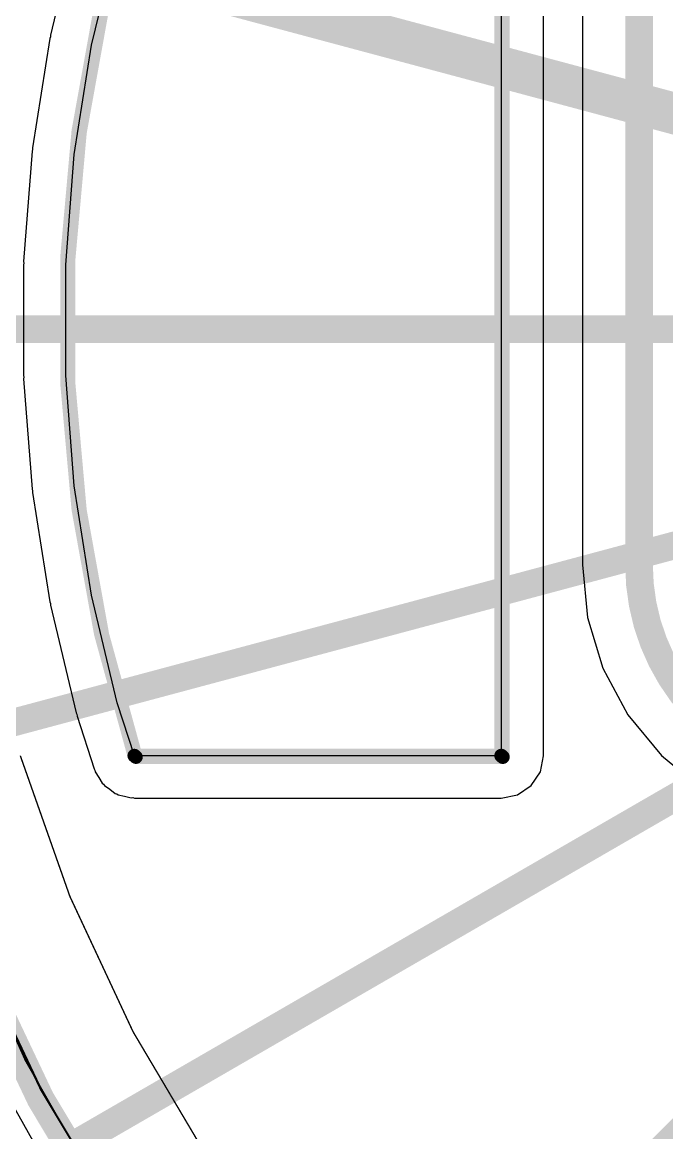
# Model space of a CAD drawing. Header units: inches. Extents: x -7 to 348, y -14 to 159.
# Drawn here: x 22.41 to 28.33, y 12.09 to 22.29 of the extents above; entities that cross this region are included whole.
import ezdxf

# ---------------------------------------------------------------- set-up
doc = ezdxf.new("R2010")
doc.units = ezdxf.units.IN
for name, color, linetype in [('Board Outline', 216, 'Continuous'), ('Bottom Layer', 5, 'Continuous'), ('Dimension', 6, 'Continuous'), ('Fabrication', 76, 'Continuous'), ('Mechanical 4', 56, 'Continuous'), ('Multi-Layer', 9, 'Continuous'), ('Top Layer', 1, 'Continuous'), ('Top Overlay', 2, 'Continuous')]:
    doc.layers.add(name, color=color, linetype=linetype)

msp = doc.modelspace()

# ---------------------------------------------------------------- linework, layer by layer
at = {"layer": 'Board Outline'}
for points in [[(23.442, 15.55, 0.127, 0.127, -0.157671), (23.442, 23.55, 0.127, 0.127, 0)], [(23.442, 15.55, 0.127, 0.127, -0.157671), (23.442, 23.55, 0.127, 0.127, 0)], [(23.442, 15.55, 0.127, 0.127, -0.157671), (23.442, 23.55, 0.127, 0.127, 0)], [(23.442, 15.55, 0.127, 0.127, -0.157671), (23.442, 23.55, 0.127, 0.127, 0)], [(23.455, 15.538, 0.127, 0.127, -0.157671), (23.455, 23.538, 0.127, 0.127, 0)], [(23.455, 15.538, 0.127, 0.127, -0.157671), (23.455, 23.538, 0.127, 0.127, 0)], [(23.455, 15.538, 0.127, 0.127, -0.157671), (23.455, 23.538, 0.127, 0.127, 0)], [(23.455, 15.538, 0.127, 0.127, -0.157671), (23.455, 23.538, 0.127, 0.127, 0)], [(26.811, 15.55, 0.127, 0.127, 0), (26.811, 23.55, 0.127, 0.127, 0)], [(26.811, 15.55, 0.127, 0.127, 0), (26.811, 23.55, 0.127, 0.127, 0)], [(26.811, 15.55, 0.127, 0.127, 0), (26.811, 23.55, 0.127, 0.127, 0)], [(26.811, 15.55, 0.127, 0.127, 0), (26.811, 23.55, 0.127, 0.127, 0)], [(26.825, 15.538, 0.127, 0.127, 0), (26.825, 23.538, 0.127, 0.127, 0)], [(26.825, 15.538, 0.127, 0.127, 0), (26.825, 23.538, 0.127, 0.127, 0)], [(26.825, 15.538, 0.127, 0.127, 0), (26.825, 23.538, 0.127, 0.127, 0)], [(26.825, 15.538, 0.127, 0.127, 0), (26.825, 23.538, 0.127, 0.127, 0)], [(23.442, 15.55, 0.127, 0.127, 0), (26.811, 15.55, 0.127, 0.127, 0)], [(23.442, 15.55, 0.127, 0.127, 0), (26.811, 15.55, 0.127, 0.127, 0)], [(23.442, 15.55, 0.127, 0.127, 0), (26.811, 15.55, 0.127, 0.127, 0)], [(23.442, 15.55, 0.127, 0.127, 0), (26.811, 15.55, 0.127, 0.127, 0)], [(23.455, 15.538, 0.127, 0.127, 0), (26.825, 15.538, 0.127, 0.127, 0)], [(23.455, 15.538, 0.127, 0.127, 0), (26.825, 15.538, 0.127, 0.127, 0)], [(23.455, 15.538, 0.127, 0.127, 0), (26.825, 15.538, 0.127, 0.127, 0)], [(23.455, 15.538, 0.127, 0.127, 0), (26.825, 15.538, 0.127, 0.127, 0)]]:
    msp.add_lwpolyline(points, format="xyseb", dxfattribs=at)
for points in [[(23.41, 15.55, 0.0635, 0.0635, 1), (23.473, 15.55, 0.0635, 0.0635, 1)], [(23.41, 15.55, 0.0635, 0.0635, 1), (23.473, 15.55, 0.0635, 0.0635, 1)], [(23.41, 15.55, 0.0635, 0.0635, 1), (23.473, 15.55, 0.0635, 0.0635, 1)], [(23.41, 15.55, 0.0635, 0.0635, 1), (23.473, 15.55, 0.0635, 0.0635, 1)], [(23.41, 15.55, 0.0635, 0.0635, 1), (23.473, 15.55, 0.0635, 0.0635, 1)], [(23.41, 15.55, 0.0635, 0.0635, 1), (23.473, 15.55, 0.0635, 0.0635, 1)], [(23.41, 15.55, 0.0635, 0.0635, 1), (23.473, 15.55, 0.0635, 0.0635, 1)], [(23.41, 15.55, 0.0635, 0.0635, 1), (23.473, 15.55, 0.0635, 0.0635, 1)], [(26.779, 15.55, 0.0635, 0.0635, 1), (26.843, 15.55, 0.0635, 0.0635, 1)], [(26.779, 15.55, 0.0635, 0.0635, 1), (26.843, 15.55, 0.0635, 0.0635, 1)], [(26.779, 15.55, 0.0635, 0.0635, 1), (26.843, 15.55, 0.0635, 0.0635, 1)], [(26.779, 15.55, 0.0635, 0.0635, 1), (26.843, 15.55, 0.0635, 0.0635, 1)], [(26.779, 15.55, 0.0635, 0.0635, 1), (26.843, 15.55, 0.0635, 0.0635, 1)], [(26.779, 15.55, 0.0635, 0.0635, 1), (26.843, 15.55, 0.0635, 0.0635, 1)], [(26.779, 15.55, 0.0635, 0.0635, 1), (26.843, 15.55, 0.0635, 0.0635, 1)], [(26.779, 15.55, 0.0635, 0.0635, 1), (26.843, 15.55, 0.0635, 0.0635, 1)], [(23.424, 15.538, 0.0635, 0.0635, 1), (23.487, 15.538, 0.0635, 0.0635, 1)], [(23.424, 15.538, 0.0635, 0.0635, 1), (23.487, 15.538, 0.0635, 0.0635, 1)], [(23.424, 15.538, 0.0635, 0.0635, 1), (23.487, 15.538, 0.0635, 0.0635, 1)], [(23.424, 15.538, 0.0635, 0.0635, 1), (23.487, 15.538, 0.0635, 0.0635, 1)], [(23.424, 15.538, 0.0635, 0.0635, 1), (23.487, 15.538, 0.0635, 0.0635, 1)], [(23.424, 15.538, 0.0635, 0.0635, 1), (23.487, 15.538, 0.0635, 0.0635, 1)], [(23.424, 15.538, 0.0635, 0.0635, 1), (23.487, 15.538, 0.0635, 0.0635, 1)], [(23.424, 15.538, 0.0635, 0.0635, 1), (23.487, 15.538, 0.0635, 0.0635, 1)], [(26.793, 15.538, 0.0635, 0.0635, 1), (26.857, 15.538, 0.0635, 0.0635, 1)], [(26.793, 15.538, 0.0635, 0.0635, 1), (26.857, 15.538, 0.0635, 0.0635, 1)], [(26.793, 15.538, 0.0635, 0.0635, 1), (26.857, 15.538, 0.0635, 0.0635, 1)], [(26.793, 15.538, 0.0635, 0.0635, 1), (26.857, 15.538, 0.0635, 0.0635, 1)], [(26.793, 15.538, 0.0635, 0.0635, 1), (26.857, 15.538, 0.0635, 0.0635, 1)], [(26.793, 15.538, 0.0635, 0.0635, 1), (26.857, 15.538, 0.0635, 0.0635, 1)], [(26.793, 15.538, 0.0635, 0.0635, 1), (26.857, 15.538, 0.0635, 0.0635, 1)], [(26.793, 15.538, 0.0635, 0.0635, 1), (26.857, 15.538, 0.0635, 0.0635, 1)]]:
    msp.add_lwpolyline(points, format="xyseb", close=True, dxfattribs=at)
at = {"layer": 'Bottom Layer'}
for p, q in [((27.199, 15.55), (27.199, 23.55)), ((22.907, 23.156), (22.671, 22.167)), ((22.665, 22.137), (22.507, 21.133)), ((22.67, 22.152), (22.665, 22.137)), ((22.671, 22.167), (22.67, 22.152)), ((22.507, 21.118), (22.503, 21.103)), ((22.507, 21.133), (22.507, 21.118)), ((22.503, 21.103), (22.424, 20.089)), ((22.426, 20.074), (22.423, 20.058)), ((22.423, 20.058), (22.423, 19.041)), ((22.424, 20.089), (22.426, 20.074)), ((22.423, 19.041), (22.426, 19.026)), ((22.426, 19.026), (22.424, 19.011)), ((22.424, 19.011), (22.503, 17.997)), ((22.503, 17.997), (22.507, 17.982)), ((22.507, 17.982), (22.507, 17.967)), ((22.507, 17.967), (22.665, 16.962)), ((22.665, 16.962), (22.67, 16.948)), ((22.67, 16.948), (22.671, 16.933)), ((22.671, 16.933), (22.907, 15.943)), ((22.907, 15.943), (22.914, 15.93)), ((22.914, 15.93), (22.916, 15.914)), ((22.916, 15.914), (23.072, 15.43)), ((27.17, 15.401), (27.199, 15.55)), ((23.072, 15.43), (23.08, 15.417)), ((23.08, 15.417), (23.083, 15.401)), ((23.083, 15.401), (23.116, 15.351)), ((23.116, 15.351), (23.146, 15.298)), ((27.086, 15.275), (27.17, 15.401)), ((23.146, 15.298), (23.158, 15.288)), ((23.158, 15.288), (23.167, 15.275)), ((23.167, 15.275), (23.217, 15.242)), ((23.217, 15.242), (23.265, 15.204)), ((23.265, 15.204), (23.28, 15.2)), ((23.28, 15.2), (23.293, 15.191)), ((26.96, 15.191), (27.086, 15.275)), ((23.293, 15.191), (23.352, 15.179)), ((23.352, 15.179), (23.411, 15.163)), ((23.411, 15.163), (23.426, 15.165)), ((23.426, 15.165), (23.442, 15.161)), ((23.442, 15.161), (26.811, 15.161)), ((26.811, 15.161), (26.96, 15.191))]:
    msp.add_line(p, q, dxfattribs=at)
at = {"layer": 'Dimension'}
for points in [[(58.31, 19.467, 0.254, 0.254, 1), (13.31, 19.467, 0.254, 0.254, 1)], [(54.56, 19.467, 0.254, 0.254, 1), (17.06, 19.467, 0.254, 0.254, 1)]]:
    msp.add_lwpolyline(points, format="xyseb", close=True, dxfattribs=at)
for points in [[(16.654, 0.307, 0.254, 0.254, 0), (52.716, 36.37, 0.254, 0.254, 0)], [(11.511, 5.4, 0.254, 0.254, 0), (60.306, 33.609, 0.254, 0.254, 0)], [(12.303, 25.762, 0.381, 0.381, 0), (61.168, 12.669, 0.381, 0.381, 0)], [(11.03, 12.827, 0.254, 0.254, 0), (59.327, 25.768, 0.254, 0.254, 0)], [(11.711, 19.467, 0.254, 0.254, 0), (61.711, 19.467, 0.254, 0.254, 0)]]:
    msp.add_lwpolyline(points, format="xyseb", dxfattribs=at)
at = {"layer": 'Fabrication'}
for points in [[(53.194, 31.333, 0.0127, 0.0127, -1.1671), (15.675, 13.587, 0.0127, 0.0127, 0)], [(53.194, 31.333, 0.0127, 0.0127, -1.1671), (15.675, 13.587, 0.0127, 0.0127, 0)], [(53.194, 31.333, 0.0127, 0.0127, -1.1671), (15.675, 13.587, 0.0127, 0.0127, 0)], [(53.194, 31.333, 0.0127, 0.0127, -1.1671), (15.675, 13.587, 0.0127, 0.0127, 0)], [(54.511, 31.138, 0.0127, 0.0127, -1.205705), (14.177, 15.55, 0.0127, 0.0127, 0)], [(54.511, 31.138, 0.0127, 0.0127, -1.205705), (14.177, 15.55, 0.0127, 0.0127, 0)], [(46.068, 30.495, 0.0127, 0.0127, -1.250986), (21.846, 14.074, 0.0127, 0.0127, 0)], [(46.068, 30.495, 0.0127, 0.0127, -1.250986), (21.846, 14.074, 0.0127, 0.0127, 0)], [(46.068, 30.495, 0.0127, 0.0127, -1.250986), (21.846, 14.074, 0.0127, 0.0127, 0)], [(46.068, 30.495, 0.0127, 0.0127, -1.250986), (21.846, 14.074, 0.0127, 0.0127, 0)], [(44.83, 30.257, 0.0127, 0.0127, -1.342703), (22.394, 15.55, 0.0127, 0.0127, 0)]]:
    msp.add_lwpolyline(points, format="xyseb", dxfattribs=at)
at = {"layer": 'Mechanical 4'}
for points in [[(50.811, 19.55, 0.0127, 0.0127, 1), (20.811, 19.55, 0.0127, 0.0127, 1)], [(50.811, 19.55, 0.0127, 0.0127, 1), (20.811, 19.55, 0.0127, 0.0127, 1)], [(50.811, 19.55, 0.0127, 0.0127, 1), (20.811, 19.55, 0.0127, 0.0127, 1)], [(50.811, 19.55, 0.0127, 0.0127, 1), (20.811, 19.55, 0.0127, 0.0127, 1)], [(50.825, 19.538, 0.0127, 0.0127, 1), (20.825, 19.538, 0.0127, 0.0127, 1)], [(50.825, 19.538, 0.0127, 0.0127, 1), (20.825, 19.538, 0.0127, 0.0127, 1)], [(50.825, 19.538, 0.0127, 0.0127, 1), (20.825, 19.538, 0.0127, 0.0127, 1)], [(50.825, 19.538, 0.0127, 0.0127, 1), (20.825, 19.538, 0.0127, 0.0127, 1)]]:
    msp.add_lwpolyline(points, format="xyseb", close=True, dxfattribs=at)
at = {"layer": 'Multi-Layer'}
for p, q in [((26.811, 23.55), (26.811, 15.55)), ((23.049, 22.077), (23.285, 23.066)), ((22.89, 21.072), (23.049, 22.077)), ((22.811, 20.058), (22.89, 21.072)), ((22.811, 19.041), (22.811, 20.058)), ((22.89, 18.028), (22.811, 19.041)), ((23.049, 17.023), (22.89, 18.028)), ((23.285, 16.034), (23.049, 17.023)), ((23.442, 15.55), (23.285, 16.034)), ((26.811, 15.55), (23.442, 15.55))]:
    msp.add_line(p, q, dxfattribs=at)
at = {"layer": 'Top Layer'}
for p, q in [((27.558, 30.195), (27.558, 17.303)), ((27.199, 15.55), (27.199, 23.55)), ((22.907, 23.156), (22.671, 22.167)), ((22.665, 22.137), (22.507, 21.133)), ((22.67, 22.152), (22.665, 22.137)), ((22.671, 22.167), (22.67, 22.152)), ((22.507, 21.118), (22.503, 21.103)), ((22.507, 21.133), (22.507, 21.118)), ((22.503, 21.103), (22.424, 20.089)), ((22.426, 20.074), (22.423, 20.058)), ((22.423, 20.058), (22.423, 19.041)), ((22.424, 20.089), (22.426, 20.074)), ((22.423, 19.041), (22.426, 19.026)), ((22.426, 19.026), (22.424, 19.011)), ((22.424, 19.011), (22.503, 17.997)), ((22.503, 17.997), (22.507, 17.982)), ((22.507, 17.982), (22.507, 17.967)), ((22.507, 17.967), (22.665, 16.962)), ((27.558, 17.303), (27.556, 17.302)), ((27.556, 17.302), (27.604, 16.819)), ((22.665, 16.962), (22.67, 16.948)), ((22.67, 16.948), (22.671, 16.933)), ((22.671, 16.933), (22.907, 15.943)), ((27.604, 16.819), (27.744, 16.355)), ((27.744, 16.355), (27.973, 15.926)), ((22.907, 15.943), (22.914, 15.93)), ((22.914, 15.93), (22.916, 15.914)), ((22.916, 15.914), (23.072, 15.43)), ((27.973, 15.926), (28.281, 15.551)), ((27.17, 15.401), (27.199, 15.55)), ((28.281, 15.551), (28.657, 15.243)), ((23.072, 15.43), (23.08, 15.417)), ((23.08, 15.417), (23.083, 15.401)), ((23.083, 15.401), (23.116, 15.351)), ((23.116, 15.351), (23.146, 15.298)), ((27.086, 15.275), (27.17, 15.401)), ((23.146, 15.298), (23.158, 15.288)), ((23.158, 15.288), (23.167, 15.275)), ((23.167, 15.275), (23.217, 15.242)), ((23.217, 15.242), (23.265, 15.204)), ((23.265, 15.204), (23.28, 15.2)), ((23.28, 15.2), (23.293, 15.191)), ((26.96, 15.191), (27.086, 15.275)), ((23.293, 15.191), (23.352, 15.179)), ((23.352, 15.179), (23.411, 15.163)), ((23.411, 15.163), (23.426, 15.165)), ((23.426, 15.165), (23.442, 15.161)), ((23.442, 15.161), (26.811, 15.161)), ((26.811, 15.161), (26.96, 15.191)), ((22.642, 11.781), (22.161, 12.632))]:
    msp.add_line(p, q, dxfattribs=at)
for points in [[(23.96, 38.675, 2.032, 2.032, -0.53877), (58.062, 22.885, 2.032, 2.032, 0)], [(28.076, 17.303, 0.254, 0.254, 0), (28.076, 30.196, 0.254, 0.254, 0)], [(28.076, 17.302, 0.254, 0.254, 0), (28.076, 17.303, 0.254, 0.254, 0)], [(30.033, 15.346, 0.254, 0.254, -0.414214), (28.076, 17.302, 0.254, 0.254, 0)]]:
    msp.add_lwpolyline(points, format="xyseb", dxfattribs=at)
for points in [[(28.012, 17.303, 0.127, 0.127, 1), (28.139, 17.303, 0.127, 0.127, 1)], [(28.012, 17.303, 0.127, 0.127, 1), (28.139, 17.303, 0.127, 0.127, 1)], [(28.012, 17.302, 0.127, 0.127, 1), (28.139, 17.302, 0.127, 0.127, 1)], [(28.012, 17.302, 0.127, 0.127, 1), (28.139, 17.302, 0.127, 0.127, 1)]]:
    msp.add_lwpolyline(points, format="xyseb", close=True, dxfattribs=at)
at = {"layer": 'Top Overlay'}
msp.add_lwpolyline([(50.81, 19.467, 0.254, 0.254, 1), (20.81, 19.467, 0.254, 0.254, 1)], format="xyseb", close=True, dxfattribs=at)

doc.saveas('drawing.dxf')
